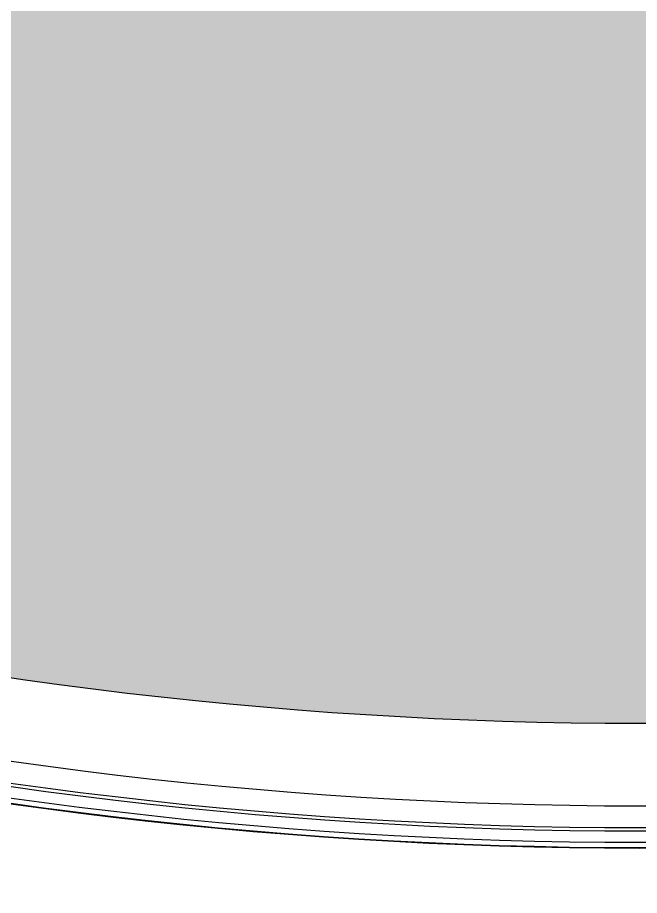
# Model space of a CAD drawing. Header units: millimetres. Extents: x 2698011 to 2856548, y 1019778 to 1210064.
# Drawn here: x 2782959.9 to 2783239.4, y 1121520.1 to 1121914.7 of the extents above; entities that cross this region are included whole.
import ezdxf

# ---------------------------------------------------------------- set-up
doc = ezdxf.new("R2010")
doc.units = ezdxf.units.MM
doc.layers.add('Bloques borde', color=9, linetype='Continuous')
doc.layers.add('Y_ CAJAS', color=9, linetype='Continuous')

# ---------------------------------------------------------------- blocks, each defined once
blk = doc.blocks.new('CO ALURA_  2500 tras 1120 CE ESQ - Inc')
h = blk.add_hatch(color=256)
h.dxf.hatch_style = 1
h.paths.add_polyline_path([(0.01797, 2.30419, 0.344892), (0.00309, 2.28482, -0.16233), (0.00154, 2.28), (1.01045, 2.28, -0.159948), (1.00889, 2.28474), (1.00889, 2.285, 0.342283), (0.99401, 2.30419, 0.126499)])
h = blk.add_hatch(color=256)
h.dxf.hatch_style = 1
h.paths.add_polyline_path([(-0.00751, 2.28), (1.01949, 2.28), (1.01949, 1.685), (-0.00751, 1.685)])
at = {"layer": 'Bloques borde', "linetype": 'Continuous'}
for radius, end in [(2.0159, 104.40972), (2.0159, 104.40972), (2.01569, 104.40913), (2.01569, 104.40913), (2.01331, 104.40695), (2.01331, 104.40695), (2.00671, 104.41917), (2.00671, 104.41917), (2.00824, 104.40444), (2.00824, 104.40444), (1.99693, 104.41917), (1.99693, 104.41917), (1.95981, 104.41917), (1.95981, 104.41917)]:
    blk.add_arc((0.50599, 0.40611), radius, 75.58083, end, dxfattribs=at)

msp = doc.modelspace()

# ---------------------------------------------------------------- block references
at = {"layer": 'Y_ CAJAS', "xscale": -1000, "yscale": 1000, "zscale": 1000, "rotation": 179.9977225467084}
msp.add_blockref('CO ALURA_  2500 tras 1120 CE ESQ - Inc', (2782733.523, 1123963.273, -0.388), dxfattribs=at)

doc.saveas('drawing.dxf')
